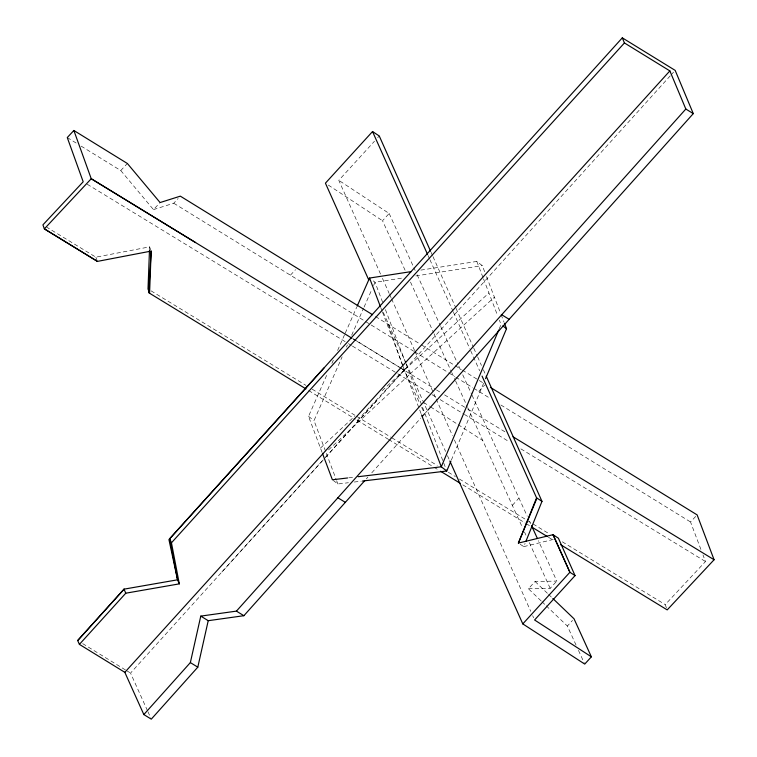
<?xml version="1.0" encoding="UTF-8"?>
<svg xmlns="http://www.w3.org/2000/svg" width="757" height="757" viewBox="0 0 757 757"><rect width="100%" height="100%" fill="white"/><g stroke="black" fill="none" stroke-linecap="round" stroke-linejoin="round"><path stroke-width="0.57" stroke-dasharray="3.79 2.84" d="M149.47 250.378L149.602 246.867L95.865 257.172L46.915 227.299M520.182 544.274L523.778 546.62L525.084 543.394M499.213 328.85L501.039 324.507L499.374 320.154M451.333 460.142L483.714 383.023M322.103 452.449L308.534 416.378L327.128 374.242M331.897 363.426L333.326 360.19M337.613 350.463L344.766 334.253M345.239 333.175L356.679 307.238M325.529 451.191L314.013 420.589L342.145 356.831M346.432 347.103L347.387 344.937M351.674 335.219L363.587 308.194M364.07 307.115L371.696 289.827M373.598 285.503L375.027 282.266L403.008 277.923M366.322 478.907L367.874 477.165M371.763 472.822L420.76 418.082M425.434 412.858L426.995 411.117M221.839 572.084L324.687 458.24M325.482 457.37L376.91 400.444M147.483 710.7L130.545 673.077L324.63 458.297M325.415 457.427L670.418 75.634M671.213 74.763L673.588 72.133M380.534 274.053L338.795 180.336L374.497 141.199M377.677 137.717L379.257 135.976M405.09 270.23L382.522 220.741L389.155 213.474L338.795 180.336M512.338 505.364L518.971 498.087M541.132 600.907L528.424 588.757L535.067 581.48L556.821 581.083L538.378 540.649M528.424 588.757L550.188 588.35L556.821 581.083M576.049 645.059L567.372 626.039L572.538 620.38M81.131 146.11L120.76 170.552L127.365 163.484M120.76 170.552L153.482 209.613L160.087 202.554M153.482 209.613L173.741 203.226L178.141 198.514M290.414 275.188L295.542 269.691M357.361 420.353L404.229 370.211L388.227 324.384M478.793 391.378L484.66 385.095M700.906 549.44L690.526 521.97L697.131 514.902M666.406 607.786L665.214 604.606L705.477 561.533L702.988 554.938M320.466 448.078L354.749 416.18M382.181 390.659L404.465 369.927M328.529 449.885L409.442 374.592M404.967 369.463L488.937 292.978M409.944 374.119L494.416 297.179M523.778 546.62L553.925 539.296M420.854 270.107L476.825 261.439L482.304 265.65L484.811 272.17M415.839 275.936L482.304 265.65M348.778 477.828L353.462 477.27M333.298 480.477L337.868 483.978L348.409 482.729M354.257 482.029L361.288 481.197M87.225 184.244L347.359 342.987M348.371 343.602L351.39 345.447M352.402 346.072L396.791 373.154M397.794 373.769L431.093 394.085M432.096 394.7L436.136 397.16M440.167 399.63L463.369 413.786M464.382 414.401L508.761 441.492M520.873 448.873L705.477 561.533M151.022 290.83L306.083 385.455M312.13 389.145L355.506 415.621M356.519 416.236L390.82 437.168M391.823 437.783L437.224 465.479M448.314 472.254L455.383 476.56M459.414 479.03L525.992 519.652M527.004 520.267L532.048 523.352M533.06 523.967L549.194 533.817M562.309 541.813L665.214 604.606M352.828 338.757L355.875 340.631M356.859 341.227L399.194 367.126M400.198 367.741L435.474 389.325M436.486 389.94L440.517 392.41M444.548 394.87L466.728 408.439M467.731 409.054L505.004 431.859M308.686 390.565L355.345 419.113M357.03 420.135L388.246 439.23M388.606 439.467L432.957 466.596M433.96 467.211L439.003 470.296M462.773 484.83L525.481 523.201M526.219 523.645L530.506 526.276M548.371 537.196L553.622 540.413M353.358 338.899L401.238 368.366M402.232 368.981L404.229 370.211L419.671 403.121M82.664 643.611L125.558 670.002M126.561 670.617L130.545 673.077M375.5 316.53L420.277 344.151M421.28 344.766L454.342 365.158M455.345 365.782L461.354 369.482M462.357 370.107L483.392 383.08M67.269 137.556L76.183 143.054M173.741 203.226L364.562 320.921M365.565 321.536L413.663 351.201M414.666 351.825L447.728 372.217M448.731 372.832L454.749 376.541M455.752 377.166L472.784 387.669M473.787 388.284L489.836 398.182M500.869 404.995L690.526 521.97M423.617 402.421L429.531 406.235M430.515 406.869L457.124 423.986M458.108 424.62L482.739 440.479M328.311 185.077L382.522 220.741M373.201 280.856L375.027 282.266L383.004 303.235M308.534 416.378L314.013 420.589M535.067 581.48L547.765 593.639M548.607 594.453L551.995 597.689M541.974 601.72L545.362 604.966M546.204 605.77L567.372 626.039M421.668 407.37L424.157 412.669M389.155 213.474L415.158 270.495M417.126 274.791L440.186 325.359M440.678 326.428L457.853 364.089M458.827 366.227L460.786 370.514M462.735 374.8L471.545 394.104M472.027 395.173L527.222 516.179M529.645 521.497L530.619 523.626M410.493 282.068L433.553 332.626M434.045 333.705L451.219 371.356M451.702 372.416L455.099 379.863M455.582 380.922L467.22 406.452M467.703 407.512L522.529 527.705M524.469 531.963L525.926 535.152M529.323 542.599L550.188 588.35M578.462 650.348L584.253 663.028M147.956 711.76L150.813 718.09M427.989 255.393L429.465 258.676M429.919 259.698L453.112 311.468M453.462 312.281L469.756 348.655M470.712 350.794L479.673 370.798M383.297 312.404L405.884 362.84M406.367 363.909L445.58 451.475M447.453 455.648L449.44 460.095M431.074 252.318L432.512 255.554M432.995 256.623L455.534 307.257M456.017 308.336L473.286 347.113M473.768 348.192L477.128 355.733M477.61 356.812L481.443 365.423M483.363 369.738L485.284 374.043M382.446 278.358L389.164 293.442M389.647 294.52L391.085 297.747M391.568 298.826L414.59 350.538M415.073 351.617L435.701 397.936M436.183 399.015L452.487 435.635M454.408 439.949L530.742 611.344M532.663 615.659L533.628 617.816M486.477 276.523L500.67 313.483M501.087 314.571L504.011 322.179M476.825 261.439L483.089 277.753M483.505 278.841L497.699 315.811M385.417 309.594L405.79 363.18M406.074 363.947L446.772 471.015M380.78 307.588L382.134 311.165M382.436 311.96L403.112 366.36M403.226 366.643L421.573 414.921M326.352 453.377L336.222 479.607M336.638 480.704L337.868 483.978M149.602 246.867L150.775 250.037M95.865 257.172L97.01 260.285"/><path stroke-width="1.14" d="M149.47 250.378L148.012 288.994L149.574 293.214L151.163 251.087L97.426 261.392L44.36 228.879L42.922 224.857L83.194 181.784L67.269 137.556L73.864 130.488L127.365 163.484L160.087 202.554L180.336 196.158L372.567 314.723M151.163 251.087L148.722 292.713L305.951 388.899M243.877 615.706L208.222 620.693L197.804 667.172L151.286 719.15L143.839 714.57L190.357 662.593L200.775 616.113L236.43 611.126L243.877 615.706L364.77 480.638M449.857 461.013L522.803 623.9L584.735 664.088L591.368 656.821L534.584 619.974L575.055 575.613L558.392 538.208L552.998 534.688L518.384 543.091L536.59 497.841L541.984 501.371L525.945 541.236M518.384 543.091L536.827 498.428L482.067 376.106M498.759 329.938L441.293 466.804L358.146 476.711M362.461 481.055L446.772 471.015L450.879 461.231M485.54 378.67L506.518 328.708L504.427 323.267M357.162 306.159L369.548 278.056L411.524 271.555M236.43 611.126L685.833 109.036L669.86 70.903L624.43 42.95L622.301 37.85L168.934 539.561L177.554 579.815L179.305 583.865L125.776 593.204L79.409 644.377L124.829 672.33L143.839 714.57M422.321 416.341L424.649 413.738M427.781 410.237L693.28 113.616L675.168 70.382L622.301 37.85M79.409 644.377L77.678 640.545L124.025 589.154L177.554 579.815L169.691 538.757L324.043 367.911M77.678 640.545L124.053 589.22M179.305 583.865L171.451 542.807L624.43 42.95M124.829 672.33L669.86 70.903M430.591 251.239L379.257 135.976L372.529 131.548L325.425 183.175L368.829 280.099M522.803 623.9L569.898 572.273L553.093 534.745M490.413 387.404L697.131 514.902L714.078 559.754L667.21 609.896L560.454 544.586M347.614 477.97L332.389 479.777L322.52 453.547M195.618 242.571L91.237 178.737L73.864 130.488M351.854 338.161L91.237 178.737L44.36 228.879L97.426 261.392M513.047 436.78L714.078 559.754M440.612 471.27L460.142 483.231M531.509 526.891L547.368 536.581M685.833 109.036L693.28 113.616M501.711 314.742L509.158 319.322M337.887 497.775L345.334 502.355M200.775 616.113L208.222 620.693M190.357 662.593L197.804 667.172M575.055 575.613L569.898 572.273L552.998 534.688M502.866 325.907L506.518 328.708M446.772 471.015L441.293 466.804L421.573 414.921M552.847 598.503L574.005 618.762L591.368 656.821M531.584 525.755L537.413 538.52M372.529 131.548L427.535 254.361M486.24 376.201L541.984 501.371M169.691 538.757L171.451 542.807M124.025 589.154L125.776 593.204M369.548 278.056L380.459 306.755"/></g></svg>
